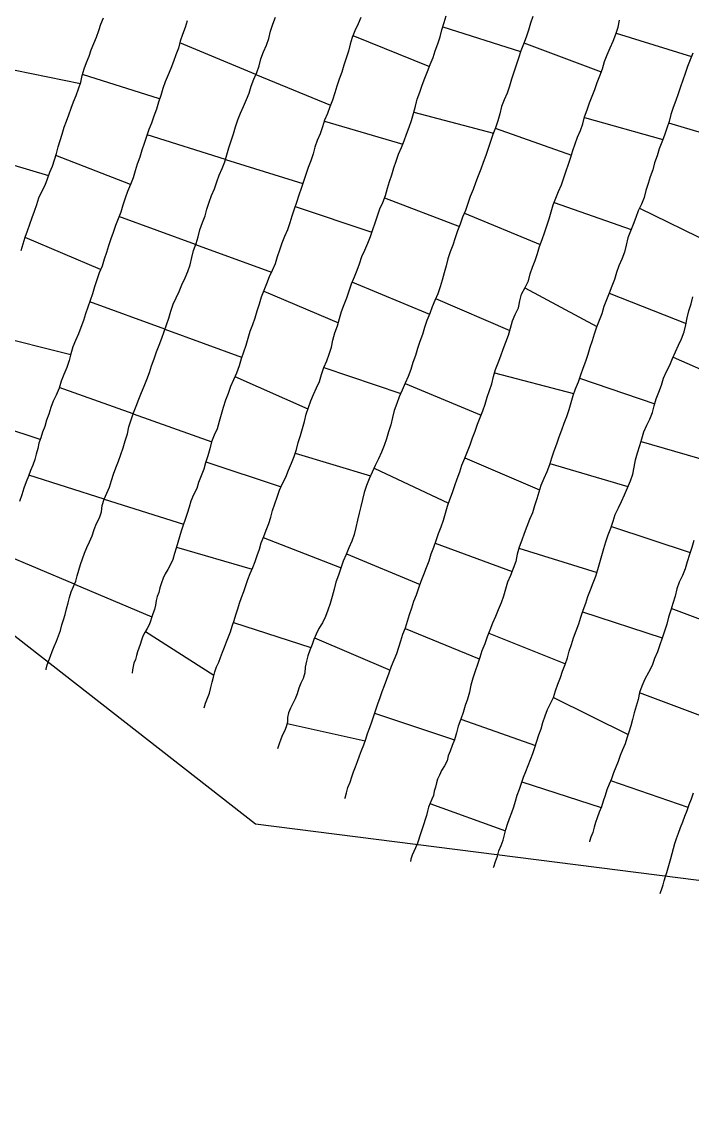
# Model space of a CAD drawing. Extents: x 703186 to 703989, y 1560402 to 1561368.
# Drawn here: x 703551.7 to 703588.8, y 1560425.4 to 1560485.3 of the extents above; entities that cross this region are included whole.
import ezdxf

# ---------------------------------------------------------------- set-up
doc = ezdxf.new("R2010")
doc.units = 0
for name, color, linetype in [('10124_2002_REAL', 30, 'Continuous'), ('AGROCAD PLL', 7, 'Continuous'), ('PANTE_2002', 7, 'Continuous')]:
    doc.layers.add(name, color=color, linetype=linetype)

msp = doc.modelspace()

# ---------------------------------------------------------------- linework, layer by layer
at = {"layer": '10124_2002_REAL'}
for points in [[(703561.765, 1560447.2712), (703561.8416, 1560447.5355), (703561.9476, 1560447.8178), (703562.0569, 1560448.094), (703562.1283, 1560448.3957), (703562.2055, 1560448.698), (703562.2791, 1560448.9807), (703562.3488, 1560449.2609), (703562.4508, 1560449.5392), (703562.5696, 1560449.805), (703562.6792, 1560450.068), (703562.7866, 1560450.3494), (703562.901, 1560450.6363), (703563.0098, 1560450.9269), (703563.1202, 1560451.2074), (703563.2223, 1560451.478), (703563.3189, 1560451.7883), (703563.4215, 1560452.1077), (703563.5247, 1560452.4204), (703563.6212, 1560452.7485), (703563.7183, 1560453.0683), (703563.8281, 1560453.3902), (703563.9607, 1560453.7234), (703564.0699, 1560454.0474), (703564.1846, 1560454.3835), (703564.3166, 1560454.7032), (703564.4564, 1560455.0356), (703564.5856, 1560455.3673), (703564.7045, 1560455.7141), (703564.8324, 1560456.0545), (703564.9235, 1560456.4111), (703565.062, 1560456.7674), (703565.2044, 1560457.1177), (703565.3418, 1560457.4754), (703565.4544, 1560457.8316), (703565.5447, 1560458.1934), (703565.6834, 1560458.5654), (703565.8022, 1560458.9372), (703565.934, 1560459.3155), (703566.1093, 1560459.6854), (703566.2778, 1560460.051), (703566.428, 1560460.4364), (703566.6012, 1560460.8162), (703566.7525, 1560461.1888), (703566.8697, 1560461.5797), (703566.9739, 1560461.9687), (703567.103, 1560462.3492), (703567.2151, 1560462.7411), (703567.3131, 1560463.1215), (703567.4069, 1560463.5253), (703567.5321, 1560463.8917), (703567.6695, 1560464.2596), (703567.8218, 1560464.6233), (703567.9848, 1560464.9811), (703568.1414, 1560465.3425), (703568.2612, 1560465.7329), (703568.3884, 1560466.1102), (703568.5502, 1560466.4751), (703568.6921, 1560466.8466), (703568.8125, 1560467.2322), (703568.8919, 1560467.6247), (703569.0035, 1560468.0255), (703569.1516, 1560468.4223), (703569.2492, 1560468.8172), (703569.3687, 1560469.2128), (703569.5078, 1560469.5938), (703569.6711, 1560469.9677), (703569.7965, 1560470.3548), (703569.9259, 1560470.7453), (703570.0855, 1560471.1285), (703570.2334, 1560471.4918), (703570.369, 1560471.8589), (703570.4949, 1560472.2491), (703570.6642, 1560472.6101), (703570.8285, 1560472.9858), (703570.9646, 1560473.3661), (703571.0938, 1560473.7482), (703571.2335, 1560474.1176), (703571.3596, 1560474.5004), (703571.492, 1560474.8868), (703571.6472, 1560475.2454), (703571.7948, 1560475.631), (703571.9071, 1560476.0341), (703572.0242, 1560476.4114), (703572.1592, 1560476.7834), (703572.2646, 1560477.1671), (703572.3865, 1560477.5383), (703572.5171, 1560477.9206), (703572.6797, 1560478.2815), (703572.8353, 1560478.6539), (703572.9725, 1560479.0294), (703573.1103, 1560479.4084), (703573.2336, 1560479.7871), (703573.3523, 1560480.1805), (703573.4564, 1560480.5762), (703573.5576, 1560480.9668), (703573.6971, 1560481.3578), (703573.8273, 1560481.7384), (703573.9768, 1560482.1236), (703574.1175, 1560482.5024), (703574.2814, 1560482.8785), (703574.4361, 1560483.2702), (703574.5521, 1560483.6437), (703574.693, 1560484.0244), (703574.8284, 1560484.4082), (703574.9156, 1560484.7937), (703575.0448, 1560485.1994), (703575.1589, 1560485.5714)], [(703560.8332, 1560485.3068), (703560.7068, 1560484.9232), (703560.5628, 1560484.5487), (703560.4477, 1560484.1799), (703560.3535, 1560483.7935), (703560.2003, 1560483.416), (703560.0685, 1560483.042), (703559.9289, 1560482.67), (703559.7656, 1560482.3057), (703559.6163, 1560481.9331), (703559.4857, 1560481.5547), (703559.3614, 1560481.1737), (703559.2394, 1560480.7904), (703559.1266, 1560480.404), (703558.989, 1560480.0157), (703558.8473, 1560479.6448), (703558.7043, 1560479.2772), (703558.5736, 1560478.8985), (703558.4383, 1560478.5162), (703558.3102, 1560478.1403), (703558.1995, 1560477.749), (703558.0677, 1560477.3729), (703557.9407, 1560476.9935), (703557.8292, 1560476.6126), (703557.6818, 1560476.2331), (703557.5298, 1560475.8589), (703557.397, 1560475.4821), (703557.2747, 1560475.096), (703557.1485, 1560474.7154), (703557.0064, 1560474.3426), (703556.8575, 1560473.9641), (703556.7289, 1560473.5918), (703556.604, 1560473.2271), (703556.4795, 1560472.8505), (703556.3575, 1560472.4793), (703556.2357, 1560472.1026), (703556.1145, 1560471.7152), (703555.9578, 1560471.345), (703555.8269, 1560470.9593), (703555.6939, 1560470.5762), (703555.5842, 1560470.1976), (703555.4602, 1560469.8177), (703555.3244, 1560469.4436), (703555.1976, 1560469.0887), (703555.085, 1560468.7134), (703554.9353, 1560468.3326), (703554.8061, 1560467.977), (703554.6516, 1560467.6154), (703554.5062, 1560467.2481), (703554.3939, 1560466.8782), (703554.2977, 1560466.4948), (703554.1747, 1560466.1103), (703554.0068, 1560465.727), (703553.8564, 1560465.3535), (703553.7378, 1560464.9665), (703553.5797, 1560464.5886), (703553.4108, 1560464.2454), (703553.2813, 1560463.897), (703553.1752, 1560463.5328), (703553.0486, 1560463.1889), (703552.9436, 1560462.8509), (703552.8277, 1560462.5274), (703552.7251, 1560462.2195), (703552.6257, 1560461.9173), (703552.5602, 1560461.6263), (703552.4685, 1560461.3237), (703552.3879, 1560461.0186), (703552.2793, 1560460.709), (703552.1534, 1560460.4053), (703552.0388, 1560460.0981), (703551.9169, 1560459.7781), (703551.7898, 1560459.4351), (703551.6684, 1560459.0735), (703551.5416, 1560458.7019)], [(703551.6352, 1560472.5975), (703551.7424, 1560472.9583), (703551.8566, 1560473.3201), (703551.9832, 1560473.6821), (703552.1225, 1560474.0486), (703552.2416, 1560474.4096), (703552.3786, 1560474.7651), (703552.5013, 1560475.132), (703552.6183, 1560475.4989), (703552.7779, 1560475.8561), (703552.9666, 1560476.2029), (703553.0907, 1560476.5617), (703553.2174, 1560476.9157), (703553.3722, 1560477.2607), (703553.4779, 1560477.6062), (703553.5968, 1560477.9633), (703553.6937, 1560478.3226), (703553.7955, 1560478.6734), (703553.9031, 1560479.0334), (703554.0205, 1560479.4071), (703554.1474, 1560479.7492), (703554.2833, 1560480.0993), (703554.4047, 1560480.4625), (703554.5284, 1560480.821), (703554.6807, 1560481.1724), (703554.8199, 1560481.5308), (703554.9344, 1560481.8976), (703555.0207, 1560482.2709), (703555.1283, 1560482.6398), (703555.259, 1560482.9858), (703555.3981, 1560483.3386), (703555.5166, 1560483.6915), (703555.6568, 1560484.0478), (703555.8065, 1560484.4044), (703555.9313, 1560484.7583), (703556.0502, 1560485.1169), (703556.1908, 1560485.4722)], [(703553.014, 1560449.383), (703553.0205, 1560449.4112), (703553.0792, 1560449.6552), (703553.1648, 1560449.8922), (703553.2559, 1560450.1391), (703553.3589, 1560450.3986), (703553.4598, 1560450.6672), (703553.5896, 1560450.9593), (703553.704, 1560451.2539), (703553.807, 1560451.558), (703553.8935, 1560451.8607), (703553.9873, 1560452.1555), (703554.074, 1560452.4485), (703554.1512, 1560452.7623), (703554.231, 1560453.0809), (703554.3048, 1560453.3891), (703554.4084, 1560453.7008), (703554.5396, 1560453.9969), (703554.6608, 1560454.2833), (703554.7437, 1560454.5865), (703554.8356, 1560454.8941), (703554.927, 1560455.2028), (703555.0303, 1560455.5207), (703555.1431, 1560455.839), (703555.2812, 1560456.1452), (703555.4144, 1560456.4658), (703555.5696, 1560456.8002), (703555.6809, 1560457.1425), (703555.8138, 1560457.4748), (703555.9774, 1560457.7992), (703556.0794, 1560458.1208), (703556.1295, 1560458.478), (703556.2383, 1560458.8218), (703556.3724, 1560459.1596), (703556.5185, 1560459.4941), (703556.6343, 1560459.8507), (703556.7456, 1560460.214), (703556.8699, 1560460.5642), (703557.0193, 1560460.9262), (703557.1577, 1560461.2961), (703557.2867, 1560461.672), (703557.4026, 1560462.0514), (703557.5149, 1560462.4433), (703557.606, 1560462.8344), (703557.7282, 1560463.2202), (703557.864, 1560463.6013), (703558.0019, 1560463.9775), (703558.1508, 1560464.3549), (703558.3058, 1560464.7208), (703558.44, 1560465.0846), (703558.6005, 1560465.4465), (703558.7447, 1560465.8336), (703558.8572, 1560466.2124), (703558.9959, 1560466.6004), (703559.1244, 1560466.9866), (703559.2767, 1560467.3537), (703559.4238, 1560467.729), (703559.5443, 1560468.0989), (703559.6806, 1560468.4744), (703559.82, 1560468.8482), (703559.931, 1560469.2333), (703560.055, 1560469.6138), (703560.2225, 1560469.967), (703560.3851, 1560470.3237), (703560.5367, 1560470.6863), (703560.7169, 1560471.0699), (703560.8621, 1560471.4299), (703560.9905, 1560471.8018), (703561.09, 1560472.2047), (703561.172, 1560472.585), (703561.3155, 1560472.9793), (703561.427, 1560473.3488), (703561.5291, 1560473.7326), (703561.6705, 1560474.1349), (703561.8239, 1560474.5055), (703561.9234, 1560474.8818), (703562.047, 1560475.2591), (703562.1796, 1560475.6255), (703562.3296, 1560475.9961), (703562.4623, 1560476.381), (703562.6047, 1560476.7567), (703562.7653, 1560477.1317), (703562.9035, 1560477.5051), (703563.0231, 1560477.8896), (703563.1386, 1560478.2756), (703563.2606, 1560478.6609), (703563.3814, 1560479.051), (703563.5049, 1560479.4403), (703563.626, 1560479.8138), (703563.783, 1560480.1876), (703563.9405, 1560480.5646), (703564.1004, 1560480.9389), (703564.2508, 1560481.2981), (703564.3748, 1560481.6799), (703564.5233, 1560482.0674), (703564.6776, 1560482.441), (703564.8062, 1560482.8065), (703564.9029, 1560483.1931), (703565.0523, 1560483.5808), (703565.2123, 1560483.9487), (703565.3406, 1560484.3292), (703565.4445, 1560484.7302), (703565.5668, 1560485.1171), (703565.7097, 1560485.4942)], [(703570.4362, 1560485.4879), (703570.2835, 1560485.129), (703570.1086, 1560484.7533), (703569.957, 1560484.3807), (703569.852, 1560484.0012), (703569.7574, 1560483.6127), (703569.6167, 1560483.2273), (703569.4908, 1560482.8434), (703569.3862, 1560482.4579), (703569.2407, 1560482.0717), (703569.1082, 1560481.6933), (703568.9893, 1560481.3069), (703568.8602, 1560480.9169), (703568.729, 1560480.5472), (703568.5834, 1560480.1754), (703568.4323, 1560479.8034), (703568.3231, 1560479.4306), (703568.1833, 1560479.0494), (703568.0225, 1560478.6786), (703567.8896, 1560478.3153), (703567.7941, 1560477.9371), (703567.6789, 1560477.5461), (703567.53, 1560477.1735), (703567.402, 1560476.7949), (703567.2678, 1560476.4083), (703567.1286, 1560476.0286), (703567.004, 1560475.6431), (703566.8731, 1560475.2518), (703566.7475, 1560474.8763), (703566.6257, 1560474.4924), (703566.5085, 1560474.1153), (703566.3705, 1560473.7417), (703566.219, 1560473.3625), (703566.0719, 1560472.9896), (703565.9436, 1560472.6103), (703565.803, 1560472.2431), (703565.7007, 1560471.8594), (703565.5337, 1560471.4842), (703565.3609, 1560471.1268), (703565.2218, 1560470.7523), (703565.0775, 1560470.3738), (703564.9241, 1560470.0116), (703564.8171, 1560469.6198), (703564.6866, 1560469.2323), (703564.5645, 1560468.8507), (703564.4344, 1560468.4756), (703564.2875, 1560468.1041), (703564.1917, 1560467.7156), (703564.0752, 1560467.3367), (703563.9404, 1560466.9625), (703563.8066, 1560466.5935), (703563.6968, 1560466.1979), (703563.5498, 1560465.807), (703563.3871, 1560465.4366), (703563.2329, 1560465.0688), (703563.101, 1560464.6798), (703562.9553, 1560464.2964), (703562.8197, 1560463.8958), (703562.7028, 1560463.5094), (703562.5966, 1560463.1167), (703562.4785, 1560462.7095), (703562.3217, 1560462.3629), (703562.1791, 1560461.9919), (703562.0722, 1560461.6111), (703561.9695, 1560461.2285), (703561.8422, 1560460.8409), (703561.7462, 1560460.4771), (703561.5959, 1560460.1164), (703561.4478, 1560459.7448), (703561.3544, 1560459.4069), (703561.1763, 1560459.0688), (703561.034, 1560458.7215), (703560.9372, 1560458.3757), (703560.817, 1560458.0269), (703560.7089, 1560457.6996), (703560.5987, 1560457.3797), (703560.495, 1560457.0517), (703560.395, 1560456.737), (703560.3099, 1560456.4272), (703560.2199, 1560456.115), (703560.1288, 1560455.8128), (703560.0243, 1560455.4928), (703559.9109, 1560455.202), (703559.755, 1560454.9371), (703559.6077, 1560454.6887), (703559.4944, 1560454.4504), (703559.4109, 1560454.1866), (703559.3211, 1560453.9174), (703559.2491, 1560453.6678), (703559.1656, 1560453.441), (703559.1185, 1560453.2112), (703559.0737, 1560452.9646), (703559.0092, 1560452.7115), (703558.9319, 1560452.4853), (703558.8601, 1560452.2631), (703558.8003, 1560452.0685), (703558.7182, 1560451.8627), (703558.6171, 1560451.6631), (703558.4828, 1560451.4525), (703558.3762, 1560451.2393), (703558.299, 1560451.0303), (703558.2248, 1560450.7879), (703558.1456, 1560450.5708), (703558.0726, 1560450.3764), (703558.0241, 1560450.1697), (703557.9589, 1560449.9597), (703557.8834, 1560449.7568), (703557.8374, 1560449.5722), (703557.8071, 1560449.3719), (703557.7751, 1560449.1999)], [(703579.9563, 1560485.5325), (703579.8275, 1560485.1656), (703579.7107, 1560484.7753), (703579.5815, 1560484.4006), (703579.4331, 1560484.0051), (703579.285, 1560483.6321), (703579.1581, 1560483.24), (703579.0416, 1560482.8448), (703578.8991, 1560482.4561), (703578.77, 1560482.0702), (703578.6587, 1560481.6868), (703578.5267, 1560481.3048), (703578.3604, 1560480.9339), (703578.2216, 1560480.5498), (703578.1241, 1560480.1583), (703578.022, 1560479.7696), (703577.884, 1560479.3851), (703577.7485, 1560479.0012), (703577.6107, 1560478.627), (703577.4771, 1560478.2414), (703577.3473, 1560477.852), (703577.2077, 1560477.4523), (703577.0703, 1560477.0858), (703576.9312, 1560476.7144), (703576.779, 1560476.3425), (703576.6474, 1560475.9653), (703576.49, 1560475.5854), (703576.3527, 1560475.1928), (703576.2223, 1560474.7979), (703576.0694, 1560474.4286), (703575.9393, 1560474.0417), (703575.7899, 1560473.6683), (703575.6503, 1560473.2914), (703575.536, 1560472.8919), (703575.3817, 1560472.5069), (703575.2513, 1560472.1213), (703575.1519, 1560471.732), (703575.055, 1560471.3504), (703574.9308, 1560470.9554), (703574.8251, 1560470.5745), (703574.6944, 1560470.1976), (703574.5362, 1560469.8283), (703574.3936, 1560469.4618), (703574.2498, 1560469.0947), (703574.0917, 1560468.7135), (703573.9673, 1560468.3189), (703573.8412, 1560467.9303), (703573.6979, 1560467.5552), (703573.568, 1560467.1735), (703573.4534, 1560466.7821), (703573.3224, 1560466.3924), (703573.2073, 1560465.998), (703573.0657, 1560465.6153), (703572.8918, 1560465.237), (703572.7335, 1560464.857), (703572.5666, 1560464.4908), (703572.4211, 1560464.1131), (703572.2861, 1560463.7315), (703572.1958, 1560463.3429), (703572.0988, 1560462.9456), (703571.9743, 1560462.557), (703571.8628, 1560462.1736), (703571.73, 1560461.795), (703571.5881, 1560461.4274), (703571.4198, 1560461.0519), (703571.236, 1560460.6908), (703571.0599, 1560460.3174), (703570.8983, 1560459.9418), (703570.7445, 1560459.5759), (703570.6169, 1560459.1936), (703570.5374, 1560458.8038), (703570.4463, 1560458.4249), (703570.3516, 1560458.0429), (703570.2519, 1560457.6621), (703570.1625, 1560457.2645), (703570.066, 1560456.8778), (703569.9348, 1560456.5061), (703569.7748, 1560456.1243), (703569.6228, 1560455.7577), (703569.4625, 1560455.3894), (703569.3391, 1560455.0054), (703569.1924, 1560454.6262), (703569.0485, 1560454.233), (703568.9522, 1560453.8376), (703568.8446, 1560453.4463), (703568.7402, 1560453.0585), (703568.616, 1560452.6844), (703568.4801, 1560452.3321), (703568.3179, 1560451.9744), (703568.1148, 1560451.6688), (703567.963, 1560451.3621), (703567.8358, 1560451.0647), (703567.737, 1560450.7744), (703567.6179, 1560450.4694), (703567.5129, 1560450.1578), (703567.4267, 1560449.8498), (703567.3603, 1560449.5273), (703567.3337, 1560449.2066), (703567.2472, 1560448.9034), (703567.1188, 1560448.643), (703567.0124, 1560448.3555), (703566.9185, 1560448.0554), (703566.799, 1560447.7768), (703566.6715, 1560447.5085), (703566.5495, 1560447.2511), (703566.4431, 1560446.999), (703566.3859, 1560446.7432), (703566.3717, 1560446.4847), (703566.3136, 1560446.2242), (703566.2125, 1560445.9909), (703566.1025, 1560445.7775), (703566.0086, 1560445.5378), (703565.9222, 1560445.284), (703565.8283, 1560445.0138)], [(703569.5563, 1560442.2554), (703569.5648, 1560442.2862), (703569.6482, 1560442.5729), (703569.7248, 1560442.8668), (703569.8411, 1560443.1572), (703569.945, 1560443.4544), (703570.0263, 1560443.7417), (703570.1458, 1560444.0129), (703570.2505, 1560444.3088), (703570.3648, 1560444.6159), (703570.4724, 1560444.9215), (703570.6092, 1560445.2208), (703570.705, 1560445.5502), (703570.8035, 1560445.852), (703570.9266, 1560446.1787), (703571.0478, 1560446.5045), (703571.1499, 1560446.8369), (703571.2589, 1560447.1672), (703571.3802, 1560447.504), (703571.5004, 1560447.8423), (703571.6117, 1560448.1849), (703571.7416, 1560448.5213), (703571.8674, 1560448.8648), (703572.0036, 1560449.2111), (703572.1332, 1560449.574), (703572.2873, 1560449.9256), (703572.4234, 1560450.2742), (703572.5411, 1560450.6298), (703572.6572, 1560450.9861), (703572.76, 1560451.3545), (703572.9035, 1560451.7031), (703573.023, 1560452.0659), (703573.137, 1560452.4341), (703573.2604, 1560452.8053), (703573.3733, 1560453.1771), (703573.5171, 1560453.5388), (703573.6556, 1560453.9135), (703573.784, 1560454.2914), (703573.9321, 1560454.6618), (703574.077, 1560455.0434), (703574.2247, 1560455.4101), (703574.3297, 1560455.7948), (703574.4776, 1560456.1727), (703574.6131, 1560456.5396), (703574.739, 1560456.9195), (703574.8875, 1560457.3003), (703575.0083, 1560457.6685), (703575.1166, 1560458.0539), (703575.2372, 1560458.4336), (703575.3659, 1560458.8089), (703575.5027, 1560459.1856), (703575.6394, 1560459.5748), (703575.7724, 1560459.9564), (703575.9191, 1560460.3329), (703576.0356, 1560460.7149), (703576.1883, 1560461.0952), (703576.3468, 1560461.4656), (703576.4896, 1560461.832), (703576.621, 1560462.213), (703576.7677, 1560462.5909), (703576.8918, 1560462.9724), (703577.0381, 1560463.3433), (703577.1943, 1560463.7142), (703577.3152, 1560464.0845), (703577.4283, 1560464.4635), (703577.559, 1560464.8339), (703577.688, 1560465.2155), (703577.782, 1560465.6124), (703577.8836, 1560466.0026), (703578.0386, 1560466.3752), (703578.1881, 1560466.755), (703578.3147, 1560467.1331), (703578.4671, 1560467.5167), (703578.6065, 1560467.9007), (703578.7289, 1560468.2841), (703578.8366, 1560468.6893), (703578.984, 1560469.0522), (703579.1596, 1560469.4115), (703579.2415, 1560469.7989), (703579.3354, 1560470.1791), (703579.5282, 1560470.5394), (703579.7071, 1560470.9081), (703579.8136, 1560471.2935), (703579.9427, 1560471.6685), (703580.0814, 1560472.0393), (703580.2149, 1560472.4176), (703580.3241, 1560472.8119), (703580.4634, 1560473.197), (703580.6043, 1560473.5757), (703580.7241, 1560473.9632), (703580.8515, 1560474.3468), (703580.9729, 1560474.7319), (703581.0904, 1560475.1092), (703581.2216, 1560475.4853), (703581.3848, 1560475.8634), (703581.5508, 1560476.2291), (703581.6775, 1560476.604), (703581.8009, 1560476.9897), (703581.9316, 1560477.3671), (703582.0655, 1560477.7475), (703582.1752, 1560478.1262), (703582.2979, 1560478.4961), (703582.4326, 1560478.8706), (703582.5869, 1560479.2355), (703582.7171, 1560479.6066), (703582.8221, 1560479.9807), (703582.9585, 1560480.371), (703583.09, 1560480.7578), (703583.2432, 1560481.1249), (703583.3815, 1560481.4964), (703583.5173, 1560481.8808), (703583.6602, 1560482.2573), (703583.8059, 1560482.6468), (703583.9145, 1560483.0406), (703584.0695, 1560483.4258), (703584.2268, 1560483.8028), (703584.3931, 1560484.1834), (703584.5507, 1560484.5594), (703584.6707, 1560484.9446), (703584.761, 1560485.3418)], [(703588.8045, 1560483.5198), (703588.6589, 1560483.1452), (703588.523, 1560482.7701), (703588.3937, 1560482.3807), (703588.2529, 1560482.0109), (703588.1223, 1560481.6418), (703587.9951, 1560481.2625), (703587.8688, 1560480.8897), (703587.7239, 1560480.5068), (703587.5921, 1560480.1191), (703587.4947, 1560479.7348), (703587.3804, 1560479.3511), (703587.2367, 1560478.9697), (703587.0975, 1560478.5892), (703586.951, 1560478.2109), (703586.8333, 1560477.8241), (703586.695, 1560477.4409), (703586.5924, 1560477.0501), (703586.457, 1560476.6696), (703586.3326, 1560476.2956), (703586.2165, 1560475.9117), (703586.1124, 1560475.5219), (703585.9655, 1560475.1454), (703585.7893, 1560474.7855), (703585.6477, 1560474.4114), (703585.5083, 1560474.0291), (703585.3623, 1560473.6537), (703585.2061, 1560473.2857), (703585.118, 1560472.8883), (703585.035, 1560472.4971), (703584.8879, 1560472.1139), (703584.7096, 1560471.7452), (703584.5914, 1560471.3757), (703584.4666, 1560470.9789), (703584.3262, 1560470.607), (703584.1846, 1560470.234), (703584.0327, 1560469.8495), (703583.8817, 1560469.4893), (703583.7725, 1560469.089), (703583.6235, 1560468.7179), (703583.4754, 1560468.3506), (703583.3544, 1560467.9627), (703583.2335, 1560467.5968), (703583.1115, 1560467.2108), (703582.9946, 1560466.8317), (703582.8682, 1560466.4516), (703582.7316, 1560466.0603), (703582.5957, 1560465.693), (703582.4647, 1560465.3057), (703582.3046, 1560464.9186), (703582.1629, 1560464.5433), (703582.0526, 1560464.1606), (703581.9478, 1560463.7695), (703581.8198, 1560463.3883), (703581.67, 1560463.0085), (703581.536, 1560462.6367), (703581.392, 1560462.2595), (703581.2707, 1560461.8697), (703581.1261, 1560461.4782), (703580.9818, 1560461.1034), (703580.8698, 1560460.7237), (703580.7303, 1560460.3414), (703580.5612, 1560459.9646), (703580.3949, 1560459.5904), (703580.2916, 1560459.2186), (703580.173, 1560458.8441), (703580.0412, 1560458.4631), (703579.9352, 1560458.0628), (703579.7765, 1560457.6936), (703579.6188, 1560457.3154), (703579.4793, 1560456.9327), (703579.3495, 1560456.5537), (703579.2037, 1560456.1687), (703579.0852, 1560455.7864), (703579.0085, 1560455.3844), (703578.8765, 1560454.9795), (703578.7134, 1560454.6096), (703578.5502, 1560454.2347), (703578.4384, 1560453.8476), (703578.3236, 1560453.462), (703578.1944, 1560453.0849), (703578.0331, 1560452.706), (703577.8873, 1560452.3381), (703577.7331, 1560451.9634), (703577.5844, 1560451.5763), (703577.4357, 1560451.203), (703577.2958, 1560450.821), (703577.1368, 1560450.4398), (703577.0145, 1560450.0601), (703576.8874, 1560449.6827), (703576.7703, 1560449.3032), (703576.6292, 1560448.9145), (703576.522, 1560448.5352), (703576.4526, 1560448.1409), (703576.3373, 1560447.7551), (703576.2154, 1560447.3962), (703576.1078, 1560447.0247), (703575.9735, 1560446.6446), (703575.8193, 1560446.2639), (703575.7384, 1560445.8888), (703575.6198, 1560445.5129), (703575.5, 1560445.1834), (703575.381, 1560444.8823), (703575.2744, 1560444.6137), (703575.2112, 1560444.3451), (703575.0608, 1560444.0692), (703574.9, 1560443.8146), (703574.7989, 1560443.5561), (703574.6891, 1560443.3333), (703574.6306, 1560443.1192), (703574.5608, 1560442.8875), (703574.5041, 1560442.6578), (703574.4528, 1560442.4322), (703574.3721, 1560442.2184), (703574.2704, 1560442.0078), (703574.1892, 1560441.783), (703574.1324, 1560441.5518), (703574.0683, 1560441.324), (703573.998, 1560441.0897), (703573.9217, 1560440.8621), (703573.8554, 1560440.6326), (703573.7741, 1560440.4117), (703573.7007, 1560440.1834), (703573.6254, 1560439.9583), (703573.5495, 1560439.7374), (703573.4659, 1560439.5217), (703573.3661, 1560439.3156), (703573.2801, 1560439.114), (703573.2074, 1560438.8967), (703573.1798, 1560438.7768)], [(703577.7837, 1560438.4319), (703577.8004, 1560438.4794), (703577.8889, 1560438.7663), (703577.9926, 1560439.0594), (703578.0804, 1560439.3542), (703578.2074, 1560439.6563), (703578.3106, 1560439.9582), (703578.3827, 1560440.2412), (703578.4591, 1560440.5467), (703578.5566, 1560440.8427), (703578.6646, 1560441.1552), (703578.7926, 1560441.4788), (703578.8993, 1560441.7984), (703578.9925, 1560442.1168), (703579.09, 1560442.435), (703579.2211, 1560442.7654), (703579.3317, 1560443.0997), (703579.44, 1560443.4339), (703579.5699, 1560443.7603), (703579.6935, 1560444.0825), (703579.8195, 1560444.4188), (703579.9473, 1560444.7451), (703580.066, 1560445.0835), (703580.1779, 1560445.4292), (703580.2952, 1560445.774), (703580.4087, 1560446.118), (703580.5177, 1560446.4721), (703580.6358, 1560446.8301), (703580.7688, 1560447.1833), (703580.9293, 1560447.5212), (703581.0958, 1560447.8567), (703581.2164, 1560448.2171), (703581.3352, 1560448.5918), (703581.4822, 1560448.9513), (703581.6029, 1560449.3079), (703581.7488, 1560449.6764), (703581.8725, 1560450.037), (703581.9755, 1560450.4093), (703582.0932, 1560450.78), (703582.2123, 1560451.1545), (703582.3613, 1560451.5407), (703582.4937, 1560451.9249), (703582.6186, 1560452.3028), (703582.744, 1560452.6857), (703582.8837, 1560453.0654), (703583.0079, 1560453.4408), (703583.1435, 1560453.8113), (703583.2879, 1560454.1867), (703583.4476, 1560454.5575), (703583.5606, 1560454.9356), (703583.6721, 1560455.3163), (703583.7771, 1560455.7011), (703583.8772, 1560456.0872), (703584.0047, 1560456.4699), (703584.1334, 1560456.8437), (703584.269, 1560457.2192), (703584.3972, 1560457.6069), (703584.5214, 1560457.9783), (703584.6943, 1560458.3437), (703584.8682, 1560458.6989), (703585.0233, 1560459.0712), (703585.1904, 1560459.4549), (703585.3532, 1560459.8328), (703585.4925, 1560460.2117), (703585.5651, 1560460.5963), (703585.6317, 1560461.003), (703585.7524, 1560461.3941), (703585.8773, 1560461.7869), (703585.9866, 1560462.1639), (703586.1068, 1560462.554), (703586.267, 1560462.9256), (703586.438, 1560463.2615), (703586.5769, 1560463.6202), (703586.6786, 1560463.994), (703586.7824, 1560464.3879), (703586.9273, 1560464.756), (703587.071, 1560465.1292), (703587.1937, 1560465.5152), (703587.3508, 1560465.8952), (703587.5331, 1560466.2416), (703587.6923, 1560466.6111), (703587.8571, 1560466.9884), (703588.023, 1560467.3497), (703588.1929, 1560467.7066), (703588.3339, 1560468.0888), (703588.4234, 1560468.4747), (703588.5022, 1560468.8597), (703588.5861, 1560469.2572), (703588.7122, 1560469.6399), (703588.8201, 1560470.0247)], [(703588.868, 1560456.5405), (703588.7625, 1560456.1422), (703588.6248, 1560455.7566), (703588.5049, 1560455.3656), (703588.3821, 1560454.9712), (703588.233, 1560454.5997), (703588.0529, 1560454.2288), (703587.9195, 1560453.8534), (703587.8298, 1560453.4518), (703587.7055, 1560453.0497), (703587.5885, 1560452.6756), (703587.4614, 1560452.2924), (703587.3633, 1560451.912), (703587.2466, 1560451.5232), (703587.1046, 1560451.1409), (703586.9836, 1560450.7591), (703586.848, 1560450.3788), (703586.6931, 1560450.0042), (703586.5531, 1560449.6155), (703586.3621, 1560449.2326), (703586.1517, 1560448.8637), (703585.9943, 1560448.4722), (703585.8636, 1560448.1211), (703585.7793, 1560447.7345), (703585.6658, 1560447.3643), (703585.5615, 1560446.9948), (703585.4682, 1560446.6246), (703585.3751, 1560446.2763), (703585.2761, 1560445.9331), (703585.1665, 1560445.6027), (703585.0598, 1560445.276), (703584.9164, 1560444.9488), (703584.7877, 1560444.6304), (703584.6731, 1560444.2979), (703584.544, 1560443.9908), (703584.42, 1560443.6811), (703584.3158, 1560443.354), (703584.1868, 1560443.0437), (703584.0536, 1560442.734), (703583.9506, 1560442.4323), (703583.8508, 1560442.1092), (703583.7507, 1560441.794), (703583.6361, 1560441.5024), (703583.524, 1560441.1913), (703583.4228, 1560440.9203), (703583.348, 1560440.6632), (703583.2812, 1560440.3806), (703583.1677, 1560440.1156), (703583.0871, 1560439.8705), (703583.0855, 1560439.8649)], [(703587.009, 1560437.0076), (703587.0273, 1560437.0502), (703587.1031, 1560437.2563), (703587.1616, 1560437.4741), (703587.2213, 1560437.6951), (703587.2929, 1560437.9347), (703587.3668, 1560438.1692), (703587.444, 1560438.4142), (703587.5177, 1560438.679), (703587.5972, 1560438.9449), (703587.6741, 1560439.2202), (703587.7484, 1560439.4956), (703587.8188, 1560439.7734), (703587.9127, 1560440.0465), (703588.0219, 1560440.3383), (703588.1327, 1560440.6437), (703588.2574, 1560440.9626), (703588.3713, 1560441.2805), (703588.4904, 1560441.5998), (703588.6019, 1560441.9212), (703588.7298, 1560442.2433), (703588.843, 1560442.5722)]]:
    msp.add_lwpolyline(points, dxfattribs=at)
at = {"layer": 'AGROCAD PLL', "color": 3, "true_color": 0x00ff00}
for points in [[(703574.9701, 1560484.965), (703579.2729, 1560483.5947)], [(703559.3002, 1560480.9814), (703555.0401, 1560482.3373)], [(703564.6338, 1560482.3349), (703568.7588, 1560480.6312)], [(703564.6338, 1560482.3349), (703568.7588, 1560480.6312)], [(703568.4173, 1560479.7521), (703572.7624, 1560478.4793)], [(703582.8119, 1560479.9443), (703587.148, 1560478.7273)], [(703562.9437, 1560477.6344), (703558.6033, 1560478.9845)], [(703577.8744, 1560479.3578), (703582.0999, 1560477.8663)], [(703562.9437, 1560477.6344), (703567.2287, 1560476.3016)], [(703562.9437, 1560477.6344), (703567.2287, 1560476.3016)], [(703566.7976, 1560475.0261), (703571.0455, 1560473.6053)], [(703581.1356, 1560475.2389), (703585.4002, 1560473.7512)], [(703585.8603, 1560474.9305), (703589.8571, 1560472.9737)], [(703561.2939, 1560472.9199), (703557.0525, 1560474.4635)], [(703576.1654, 1560474.6604), (703580.364, 1560472.9221)], [(703556.0376, 1560471.5334), (703551.8514, 1560473.3054)], [(703556.0376, 1560471.5334), (703551.8519, 1560473.3052)], [(703561.2939, 1560472.9199), (703565.4896, 1560471.393)], [(703561.2939, 1560472.9199), (703565.4896, 1560471.393)], [(703565.0643, 1560470.3425), (703569.1939, 1560468.5935)], [(703579.515, 1560470.5148), (703583.4903, 1560468.3876)], [(703574.578, 1560469.9258), (703578.6906, 1560468.164)], [(703559.5925, 1560468.2316), (703563.8414, 1560466.6894)], [(703559.5925, 1560468.2316), (703563.8414, 1560466.6894)], [(703554.3794, 1560466.8203), (703549.9691, 1560467.9269)], [(703587.7232, 1560466.6819), (703591.8351, 1560464.8859)], [(703568.388, 1560466.1091), (703572.6494, 1560464.6725)], [(703577.8366, 1560465.822), (703582.2152, 1560464.6819)], [(703576.193, 1560461.1063), (703580.3248, 1560459.3382)], [(703580.8917, 1560460.7981), (703585.2191, 1560459.5216)], [(703574.5558, 1560456.3845), (703578.8042, 1560454.8155)], [(703579.1842, 1560456.1059), (703583.5096, 1560454.7651)], [(703558.5131, 1560451.5), (703562.3044, 1560449.0823)], [(703563.3846, 1560451.9929), (703567.6747, 1560450.6148)], [(703588.5463, 1560441.761), (703584.2702, 1560443.2444)]]:
    msp.add_lwpolyline(points, dxfattribs=at)
at = {"layer": 'AGROCAD PLL', "color": 1, "true_color": 0xff0000}
for points in [[(703570.0012, 1560484.4894), (703574.2331, 1560482.7676)], [(703564.6338, 1560482.3349), (703560.422, 1560484.0744)], [(703579.4656, 1560484.0917), (703583.7457, 1560482.4857)], [(703550.3876, 1560482.7575), (703554.9141, 1560481.8327)], [(703573.367, 1560480.2363), (703577.7751, 1560479.0766)], [(703587.4717, 1560479.6576), (703591.8811, 1560478.3441)], [(703569.9667, 1560470.8432), (703574.2373, 1560469.0645)], [(703584.184, 1560470.2324), (703588.4391, 1560468.5514)], [(703572.887, 1560465.2255), (703577.0929, 1560463.4734)], [(703557.8457, 1560463.55), (703562.1838, 1560462.0042)], [(703557.8457, 1560463.55), (703562.1827, 1560462.0046)], [(703557.8457, 1560463.55), (703562.1838, 1560462.0042)], [(703557.8457, 1560463.55), (703562.1827, 1560462.0046)], [(703585.9454, 1560462.0217), (703590.3467, 1560460.7457)], [(703571.167, 1560460.5446), (703575.2937, 1560458.5984)], [(703556.2382, 1560458.8215), (703560.6179, 1560457.4355)], [(703556.2382, 1560458.8215), (703560.6179, 1560457.4355)], [(703584.3023, 1560457.32), (703588.6676, 1560455.8765)], [(703565.0385, 1560456.7069), (703569.3476, 1560455.0319)], [(703554.5908, 1560454.118), (703558.8738, 1560452.3055)], [(703554.5908, 1560454.118), (703558.8738, 1560452.3055)], [(703582.7109, 1560452.5846), (703587.1062, 1560451.1452)], [(703582.7109, 1560452.5846), (703587.106, 1560451.1452)], [(703567.8703, 1560451.1453), (703572.0551, 1560449.3554)], [(703577.5156, 1560451.4035), (703581.7611, 1560449.7123)], [(703581.0952, 1560447.8555), (703585.2327, 1560445.8022)], [(703590.1432, 1560446.4956), (703585.8586, 1560448.0981)], [(703571.1949, 1560446.9732), (703575.6198, 1560445.513)], [(703571.1949, 1560446.9732), (703575.6198, 1560445.513)], [(703579.3557, 1560443.1737), (703583.7352, 1560441.7545)]]:
    msp.add_lwpolyline(points, dxfattribs=at)
at = {"layer": 'AGROCAD PLL', "color": 5, "true_color": 0x0000ff}
for points in [[(703584.5699, 1560484.621), (703588.7289, 1560483.3254)], [(703548.9291, 1560477.9901), (703553.1514, 1560476.7312)], [(703557.6887, 1560476.2508), (703553.5605, 1560477.8542)], [(703571.7488, 1560475.5108), (703575.8925, 1560473.9246)], [(703559.5925, 1560468.2316), (703555.4326, 1560469.7416)], [(703563.464, 1560465.6116), (703567.5122, 1560463.8334)], [(703582.5358, 1560465.5159), (703586.7078, 1560464.1047)], [(703557.8457, 1560463.55), (703553.7509, 1560465.0091)], [(703552.6929, 1560462.1216), (703548.4936, 1560463.5028)], [(703566.8083, 1560461.3749), (703570.9771, 1560460.125)], [(703561.8565, 1560460.8844), (703566.0282, 1560459.5143)], [(703556.2382, 1560458.8215), (703552.0563, 1560460.1449)], [(703554.5908, 1560454.118), (703550.5652, 1560455.8216)], [(703560.2344, 1560456.1653), (703564.4236, 1560454.9576)], [(703569.6404, 1560455.8), (703573.7216, 1560454.1078)], [(703591.7422, 1560451.2285), (703587.6191, 1560452.7734)], [(703572.8912, 1560451.6733), (703576.9896, 1560449.9862)], [(703566.356, 1560446.4142), (703570.6761, 1560445.4507)], [(703575.9767, 1560446.6536), (703580.1024, 1560445.1959)], [(703574.2613, 1560441.9825), (703578.4406, 1560440.4729)]]:
    msp.add_lwpolyline(points, dxfattribs=at)
at = {"layer": 'PANTE_2002'}
msp.add_lwpolyline([(703685.8331, 1560425.4381), (703564.6125, 1560440.8409), (703542.7793, 1560457.8669), (703532.7232, 1560463.4385), (703531.62, 1560464.0497), (703527.1159, 1560466.5452), (703520.5543, 1560470.1436), (703515.0509, 1560470.5669), (703510.6059, 1560470.9902), (703505.1026, 1560472.2602), (703501.7159, 1560472.2602), (703496.8475, 1560474.1652), (703480.3375, 1560481.1502)], dxfattribs=at)

doc.saveas('drawing.dxf')
